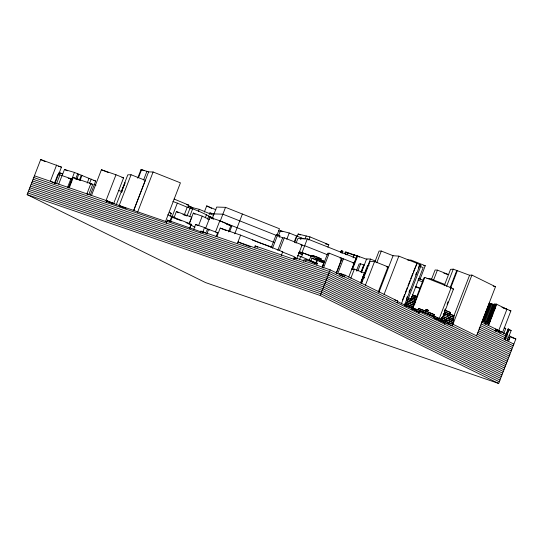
<?xml version="1.0" encoding="UTF-8"?>
<svg xmlns="http://www.w3.org/2000/svg" width="543" height="543" viewBox="0 0 543 543"><rect width="100%" height="100%" fill="white"/><g stroke="black" fill="none" stroke-linecap="round" stroke-linejoin="round"><path stroke-width="0.81" d="M494.401 304.487L494.456 304.128L495.162 304.392L495.067 304.026L496.512 304.575L496.302 304.087L506.931 309.279L498.739 330.511L496.39 329.615M509.008 335.717L515.85 338.947L498.671 383.467L205.559 282.591L27.15 194.638L40.698 159.533L61.468 167.122L58.474 174.866M56.615 165.011L50.336 181.274L55.189 183.385M55.182 182.943L59.153 172.674L62.676 173.882L58.712 184.158M59.947 174.887L56.642 183.446L54.578 182.937L57.884 174.371L59.947 174.887L70.929 178.667L67.624 187.226M62.099 175.66L64.474 169.497L74.432 172.43L95.677 181.057L90.328 194.93M68.486 187.837L74.432 172.43M68.689 187.885L71.995 179.319L70.081 178.484L70.929 178.667M69.294 187.803L73.257 177.527L90.851 183.582L92.744 184.376L88.774 194.652L86.887 193.858L90.851 183.582M75.572 179.217L77.656 173.821M76.692 179.543L78.776 174.154M79.488 179.855L81.267 175.233M80.201 180.066L81.979 175.443M87.185 183.093L88.971 178.464M89.731 182.984L91.217 179.129M91.496 195.439L101.405 169.755L115.985 174.771L123.6 177.832L113.684 203.516L106.068 200.462L115.985 174.771M106.116 202.417L106.774 200.7L114.295 203.727M116.141 205.05L127.802 174.832L131.067 174.744L145.314 180.364L133.653 210.589L148.599 171.887L153.106 171.988L180.425 182.842L165.486 221.571M121.394 192.052L125.046 182.76L121.456 192.066M131.067 174.744L119.107 205.743L122.861 207.222M137.698 178.179L141.058 169.484L148.599 171.887M138.594 177.439L141.642 169.538M143.61 179.923L146.963 171.228M137.549 212.293L153.106 171.988M166.28 223.119L167.434 220.125L203.734 232.784M170.095 216.535L171.289 213.453L169.362 212.232M169.721 221.605L171.527 216.935L172.355 216.833L191.387 224.313L189.887 228.203M171.961 217.037L177.33 203.123L172.864 201.473M170.55 221.503L172.355 216.833M173.977 217.818L176.407 211.526L191.788 217.234L189.052 224.307M184.247 214.953L187.226 207.222C196.057 209.591 204.426 213.514 212.333 218.042L210.772 217.729M187.851 207.487L188.754 205.145L174.052 199.03M187.118 215.714L190.104 207.983M190.634 208.498L191.231 206.944L188.143 205.668M191.034 209.014L191.638 207.446L199.274 209.326L213.589 215.313M189.663 216.596L192.65 208.865M189.154 223.865L193.315 213.073L202.213 216.148L209.646 219.623M189.643 228.06L190.545 225.725M198.371 211.668L199.274 209.326M193.851 229.105L195.656 224.429L204.535 227.551L209.503 230.103M198.65 225.393L202.213 216.148M204.324 212.048L206.693 205.906L215.849 209.727M205.295 217.743L206.489 214.648M200.218 232.859L200.876 231.148L328.189 274.968L506.599 362.921M207.487 219.216L208.682 216.128M209.306 214.431L209.897 212.904L213.983 213.922M202.729 232.221L204.535 227.551M205.6 228.447L209.849 217.431L219.827 220.736L231.82 226.024L229.696 231.528M206.483 231.508L207.378 229.173L208.655 229.295L217.573 232.798L216.073 236.694M212.279 218.476L216.684 207.059L225.528 207.338L279.496 228.752L276.849 235.601L222.888 214.186L214.044 213.908M206.856 233.965L208.655 229.295M215.578 231.746L219.827 220.736M225.528 207.338L220.248 221.035L274.208 242.449M216.888 236.66L220.193 228.094L240.603 235.119L282.74 251.809L281.233 255.699M228.46 231.881L230.89 225.589M234.759 233.816L242.395 214.03M237.298 243.685L240.603 235.119M507.922 359.493L329.513 271.541L255.149 245.945L254.484 247.656L255.027 247.954M271.276 247.432L275.81 235.676L277.344 235.703L282.638 237.793L284.281 237.827L302.118 244.893L296.675 259.004M272.505 248.239L277.344 235.703M278.627 235.486L280.453 230.741L289.229 232.988L303.408 238.757M279.265 237.352L279.862 235.798L276.36 234.291M277.799 250.337L282.638 237.793M279.441 250.364L284.281 237.827M286.792 239.307L289.229 232.988M294.374 241.587L296.505 236.056M294.584 242.477L297.021 236.151M297.259 236.368L298.168 234.013L309.965 236.891L328.8 244.703L327.891 247.058M296.078 243.135L297.835 238.567L307.318 238.866L356.222 258.271L352.108 268.928M300.686 239.538L301.29 237.956M293.587 259.106L294.489 256.771L281.919 251.796L282.74 251.809M508.581 357.783L330.171 269.83L295.066 257.749L294.544 259.615M294.761 259.045L295.066 257.749M298.799 253.343L299.397 251.782L311.037 255.767L317.777 259.16L317.18 260.721M304.976 239.103L306.191 235.967M300.449 252.515L302.03 252.563L307.318 238.866M299.498 259.663L300.7 256.547L317.329 263.416L316.732 264.977M301.569 256.88L302.471 254.538L298.738 252.8M308.757 240.026L309.965 236.891M303.435 261.278L304.032 259.724L306.171 259.812L315.598 263.559L314.173 263.498M305.573 261.373L306.171 259.812M309.238 260.443L311.037 255.767M311.689 256.948L312.293 255.393L318.531 257.558L321.198 258.902L320.601 260.457M310.745 261.231L311.947 258.115L323.933 262.547L322.366 267.38M315.816 263.029L317.017 259.921M317.044 260.464L317.648 258.902L324.795 261.488M316.379 263.321L317.58 260.212M317.635 259.893L318.531 257.558M322.135 267.217L323.933 262.547M322.332 267.217L327.741 253.187L329.207 253.194L341.941 258.251L336.226 273.061M323.492 268.004L329.207 253.194M498.671 383.467L320.261 295.514L330.171 269.83M340.739 252.257L341.33 250.73L342.877 251.287L341.988 253.581M340.848 252.325L341.33 250.73M336.239 273.679L341.954 258.875L343.434 258.835L354.131 263.077L352.943 263.05M344.724 253.581L345.314 252.054L347.248 252.746L346.169 252.142L345.28 254.429M337.719 273.645L343.434 258.835M346.855 254.891L347.737 252.597L354.844 255.156L354.253 254.823L353.072 257.884M339.239 275.07L339.898 273.36L345.09 275.145L397.748 301.107L397.089 302.818M345.09 275.145L344.425 276.855L339.979 275.321M348.721 277.106L356.955 255.794L354.253 254.823M352.536 269.28L357.654 256.018L367.095 259.432M350.826 278.254L354.341 269.138L364.367 273.054L360.559 282.93M356.337 271.066L359.086 263.952L360.6 263.823L364.102 265.011L361.36 272.124M357.857 270.937L360.6 263.823M360.939 272.145L363.681 265.032M361.312 272.688L366.64 258.889L370.455 259.072L375.79 261.183M362.127 279.57L361.414 281.26L362.419 281.301M363.091 276.957L367.55 265.398L369.03 265.541M360.912 282.808L364.428 273.692M364.828 273.645L366.898 268.276M367.787 265.975L370.455 259.072M361.563 283.439L370.102 261.305L374.555 261.516L387.96 266.837L378.2 292.127M365.405 285.224L374.555 261.516M374.853 261.97L379.068 251.049L381.301 251.049L393.064 255.712L398.834 256.14L417.024 263.341L401.372 303.91M376.788 262.751L381.301 251.049M378.912 292.378L393.064 255.712M384.084 294.36L398.834 256.14M402.519 299.98L404.623 294.516M405.227 292.955L407.338 287.498M407.936 285.937L410.046 280.473M410.644 278.919L412.755 273.455M413.359 271.894L417.024 263.341M406.3 299.084L407.202 296.743M409.008 292.059L409.911 289.718M415.633 274.901L416.535 272.559M418.341 267.875L419.244 265.541M404.392 305.349L420.092 264.679L416.664 263.314M405.451 305.953L421.103 265.391L419.549 264.76L420.092 264.679M412.687 308.329L413.345 306.619L406.225 304.073L405.567 305.784L410.915 307.698M405.716 304.073L407.691 304.793L408.356 303.082L413.766 305.037L413.108 306.747M410.732 299.478L411.39 297.761L416.406 299.519M410.807 299.614L423.146 267.624L420.017 266.389M410.596 304.094L413.535 305.166L414.194 303.449L410.528 302.112L409.863 303.829L406.809 302.716M411.967 299.159L411.309 300.876L408.193 299.756L408.859 298.039L415.347 300.829L414.682 302.539L413.332 301.874M419.902 279.645L425.271 265.731L410.922 260.056L407.732 260.083M415.673 302.247L412.795 301.195L412.13 302.906L415.008 303.958M414.58 297.612L415.239 295.901L417.621 296.722M414.16 300.659L414.825 298.942M411.675 307.969L412.341 306.259M412.979 306.367L423.988 277.826L424.796 277.385L451.131 287.763L453.514 289.005L442.226 318.246M424.796 277.385L412.904 308.207L416.637 309.686M417.954 310.202L418.619 308.492L429.072 312.306L434.434 314.723L433.776 316.433L432.995 316.101L434.543 316.739M431.502 279.326L435.106 269.973L437.4 270.122L448.776 274.643M418.748 313.494L419.902 310.494L404.304 305.132M433.49 280.249L437.4 270.122M419.474 310.725L423.262 312.028L423.92 310.318M425.977 309.415L425.312 311.132L426.16 311.424L426.825 309.707L428.732 310.501L425.977 309.415L426.825 309.707M429.941 314.709L428.413 314.017L429.072 312.306M444.235 285.72L450.554 269.335L453.256 269.152L469.573 275.253L471.901 275.091L495.494 286.724L476.53 335.866M433.477 317.703L433.972 316.42L420.207 311.03M446.631 286.31L453.256 269.152M436.273 319.08L434.529 318.218L435.187 316.508L419.63 310.352M436.857 319.365L437.522 317.655L435.187 316.508M450.113 287.681L456.738 270.523M450.507 288.414L457.43 270.468M441.025 319.515L439.239 318.585L451.131 287.763M440.902 319.454L441.561 317.743L453.161 322.556L452.495 324.266L446.577 321.877L447.242 320.16M444.33 311.329L445.246 308.96M447.072 304.216L447.989 301.847M442.321 317.594L442.762 316.454L453.459 320.865L452.794 322.583L444.52 319.182M441.832 320.933L442.274 319.793L437.522 317.655M444.194 315.408L444.853 313.698L454.05 317.492L453.385 319.209M445.694 312.279L453.072 315.32L452.407 317.031L445.029 313.99L445.694 312.279L444.235 311.682M442.274 319.793L442.993 320.105L442.335 321.816L441.608 321.504M444.493 317.18L443.828 318.89L442.104 318.164M447.541 315.021L448.199 313.304M445.966 319.63L445.301 321.341L441.635 319.766M444.357 324.083L445.016 322.366L434.529 318.218M447.866 314.967L447.208 316.678L452.611 318.89M445.111 310.291L450.323 312.435L449.665 314.146L444.452 312.001M449.835 314.234L450.323 312.435M449.618 317.506L448.959 319.223L453.086 320.893L453.744 319.182L443.203 314.811M449.346 321.198L450.011 319.488M442.993 320.105L448.925 322.59L448.267 324.3L445.301 323.058M450.914 321.836L451.572 320.119M451.959 320.445L452.618 318.734M453.622 316.596L469.573 275.253M453.439 317.54L454.097 315.822L453.072 315.32M448.925 322.59L452.719 324.13L452.054 325.841L449.027 324.605M452.937 324.239L471.901 275.091M481.858 322.277L489.318 303.17L494.605 304.589M482.306 321.884L489.481 303.184M483.738 318.626L486.718 310.915M487.607 308.607L489.094 304.752M484.858 315.85L486.935 310.453M487.533 308.913L489.616 303.517L489.318 303.17M482.666 321.768L489.8 303.272M483.195 321.938L490.329 303.449M484.186 321.408L491.028 303.68M484.689 322.467L491.822 303.971M485.598 322.807L492.732 304.311M482.293 321.137L486.419 322.399L485.754 324.11L484.383 323.689M486.345 323.105L493.485 304.609M487.173 322.997L494.456 304.128M487.471 323.085L490.743 314.607M491.34 313.067L494.313 305.356M487.485 323.689L495.067 304.026M488.184 322.481L494.856 305.18M496.302 304.087L488.109 325.318L488.544 325.488L496.736 304.25M489.229 323.445L490.743 319.515M491.354 317.94L492.868 314.01M494.082 310.868L495.603 306.931M499.845 333.097L500.503 331.379L496.893 330.001M501.922 307.243L510.902 310.827L502.58 332.404L496.587 330.015M503.673 333.843L505.737 328.481L504.196 327.863M508.153 329.038L504.271 339.416L504.936 339.68L508.9 329.404L508.153 329.038L508.9 329.404M504.271 339.416L508.234 329.139M506.768 334.25L508.601 329.513L511.153 330.517L507.189 340.794L505.913 340.291M505.119 339.769L509.083 329.499M508.492 341.432L510.474 336.293M413.42 305.227L413.766 305.037M412.755 306.938L413.345 306.619M452.869 289.195L453.514 289.005M190.552 224.415L191.387 224.313M454.097 315.822L447.636 313.365M495.494 286.724L493.261 286.154M361.299 281.708L362.256 281.729M423.676 265.744L425.271 265.731M426.947 278.62L430.192 278.613L445.016 284.505M300.856 244.873L302.118 244.893M386.277 266.796L387.96 266.837M301.514 245.612L304.677 245.714L327.965 254.959M354.341 269.138L351.83 268.982L353.31 269.572M340.006 258.095L341.941 258.251M362.921 277.385L364.339 277.521L362.819 276.991M509.314 310.637L510.909 310.827M121.944 177.629L123.6 177.832M216.107 232.499L217.573 232.798M62.676 173.882L59.153 172.674M270.692 246.895L272.348 247.255L257.531 242.117M189.039 206.435L191.231 206.944M325.535 243.909L328.8 244.703M186.432 204.575L188.754 205.145M89.704 183.582L92.744 184.376M277.5 235.16L279.862 235.798M68.201 178.26L71.995 179.319M346.169 252.142L347.737 252.597M93.328 180.364L95.677 181.057M58.271 166.165L61.468 167.122M297.571 255.543L300.7 256.547M299.295 253.52L302.471 254.538M414.818 308.695L404.46 305.091M226.465 224.245L231.82 226.024M310.908 261.292L317.329 263.416M341.438 250.791L342.877 251.287M346.414 252.502L354.722 255.366M356.235 255.882L358.495 256.663L356.955 255.794M504.318 327.992L505.737 328.481M411.981 296.335L416.739 297.971M411.322 298.046L415.286 299.41M511.173 337.339L515.85 338.947M34.419 175.796L106.774 200.7M166.939 221.408L327.531 276.679L505.94 364.631M166.776 221.836L106.611 201.127L113.378 203.856M33.761 177.513L326.872 278.389L505.275 366.349M411.608 309.096L419.406 311.784L509.239 356.072M33.096 179.224L326.207 280.1L504.617 368.059M416.121 311.139L419.244 312.211L397.585 301.535M32.437 180.934L325.549 281.817L503.958 369.769M31.772 182.645L324.89 283.527L503.293 371.48M31.114 184.362L324.225 285.238L502.635 373.197M30.456 186.073L323.567 286.955L501.976 374.908M29.79 187.783L322.902 288.666L501.311 376.618M29.132 189.5L322.243 290.376L500.653 378.335M28.474 191.211L321.585 292.086L499.994 380.046M27.808 192.921L320.92 293.804L499.329 381.756M27.15 194.638L320.261 295.514M315.585 258.4L317.777 259.16M443.828 273.17L447.771 274.554M415.89 286.629L420.513 288.265M412.585 295.188L417.214 296.824M321.347 260.708L323.676 261.543M318.789 261.217L322.766 262.649M407.291 299.207L412.795 301.195M407.42 301.202L411.35 302.621M407.691 304.793L412.334 306.469M406.707 300.727L410.528 302.112M415.341 286.813L418.748 288.055M412.307 294.829L415.239 295.901M411.648 296.546L413.847 297.347M182.943 214.519L186.921 215.985M169.742 212.89L171.289 213.453M167.746 214.811L173.224 216.813L176.692 218.972M406.381 302.356L408.356 303.082M118.381 190.369L122.27 191.794M406.225 304.073L405.058 303.639L406.171 304.094M362.724 278.125L364.027 278.62M503.015 307.779L506.931 309.279M497.456 330.707L500.341 331.807L495.372 329.472M321.198 258.902L312.293 255.393M423.262 312.028L428.413 314.017M119.29 205.736L126.085 208.363M508.601 329.513L511.153 330.517M444.629 310.209L450.493 312.517M508.35 337.434L509.816 338.011L507.23 336.864M506.571 338.574L509.151 339.721M434.434 314.723L418.619 308.492M436.891 317.662L439.239 318.585M171.527 216.935L174.568 218.137M176.095 218.734L181.416 220.825M185.984 222.623L189.792 224.116M417.961 280.073L422.875 282.027M101.405 169.755L108.233 172.464M394.306 299.743L397.748 301.107M420.241 311.085L435.024 316.936L433.972 316.42M438.859 320.424L444.853 322.8L419.902 310.494M250.445 246.916L237.963 241.968L328.854 273.251L507.257 361.21M141.058 169.484L144.024 170.665M340.38 259.887L341.934 260.497M302.03 252.563L312.123 256.567M320.662 259.954L324.544 261.495M220.193 228.094L226.451 230.578M418.673 278.464L423.241 280.29M495.535 329.044L496.736 329.526L496.078 331.237L494.877 330.755M200.876 231.148L207.677 233.87M443.577 313.399L445.029 313.99M298.168 234.013L300.408 234.943M278.586 230.632L280.1 231.264M177.33 203.123L187.226 207.222M280.453 230.741L282.76 231.705M209.897 212.904L211.417 213.542M208.804 216.148L213.351 218.042M442.538 316.521L448.246 318.924M252.4 239.965L256.798 241.811M73.257 177.527L80.683 180.643M64.474 169.497L67.461 170.787M43.006 160.626L45.191 161.576M209.849 217.431L213.589 219.175M299.397 251.782L302.634 253.337M93.851 184.274L95.968 185.306M486.419 322.399L489.209 323.771L488.775 323.608L488.978 324.096M481.817 322.169L498.739 330.511M500.503 331.379L506.164 334.176C507.943 334.094 506.639 337.481 505.506 335.886L481.159 323.879M480.494 325.596L505.784 338.058M479.836 327.307L513.868 344.086M479.177 329.017L513.21 345.796M478.512 330.728L512.544 347.506M477.854 332.445L511.886 349.224M477.195 334.155L511.228 350.934M452.719 324.13L510.563 352.645M445.016 322.366L509.904 354.355M206.693 205.906L211.668 208.356M339.898 273.36L343.651 275.206M295.202 257.905L297.225 258.902M191.638 207.446L193.098 208.166M257.715 247.241L255.149 245.945M167.434 220.125L171.188 221.972M40.698 159.533L42.279 160.314M311.947 258.115L315.659 259.988M195.656 224.429L197.774 225.521M441.561 317.743L442.28 318.117M317.648 258.902L320.574 260.43M345.314 252.054L345.653 252.244M357.654 256.018L359.588 257.131M190.844 224.951L194.951 227.347M419.434 288.306L420.112 288.706M176.407 211.526L178.179 212.795M193.315 213.073L195.127 214.397"/></g></svg>
